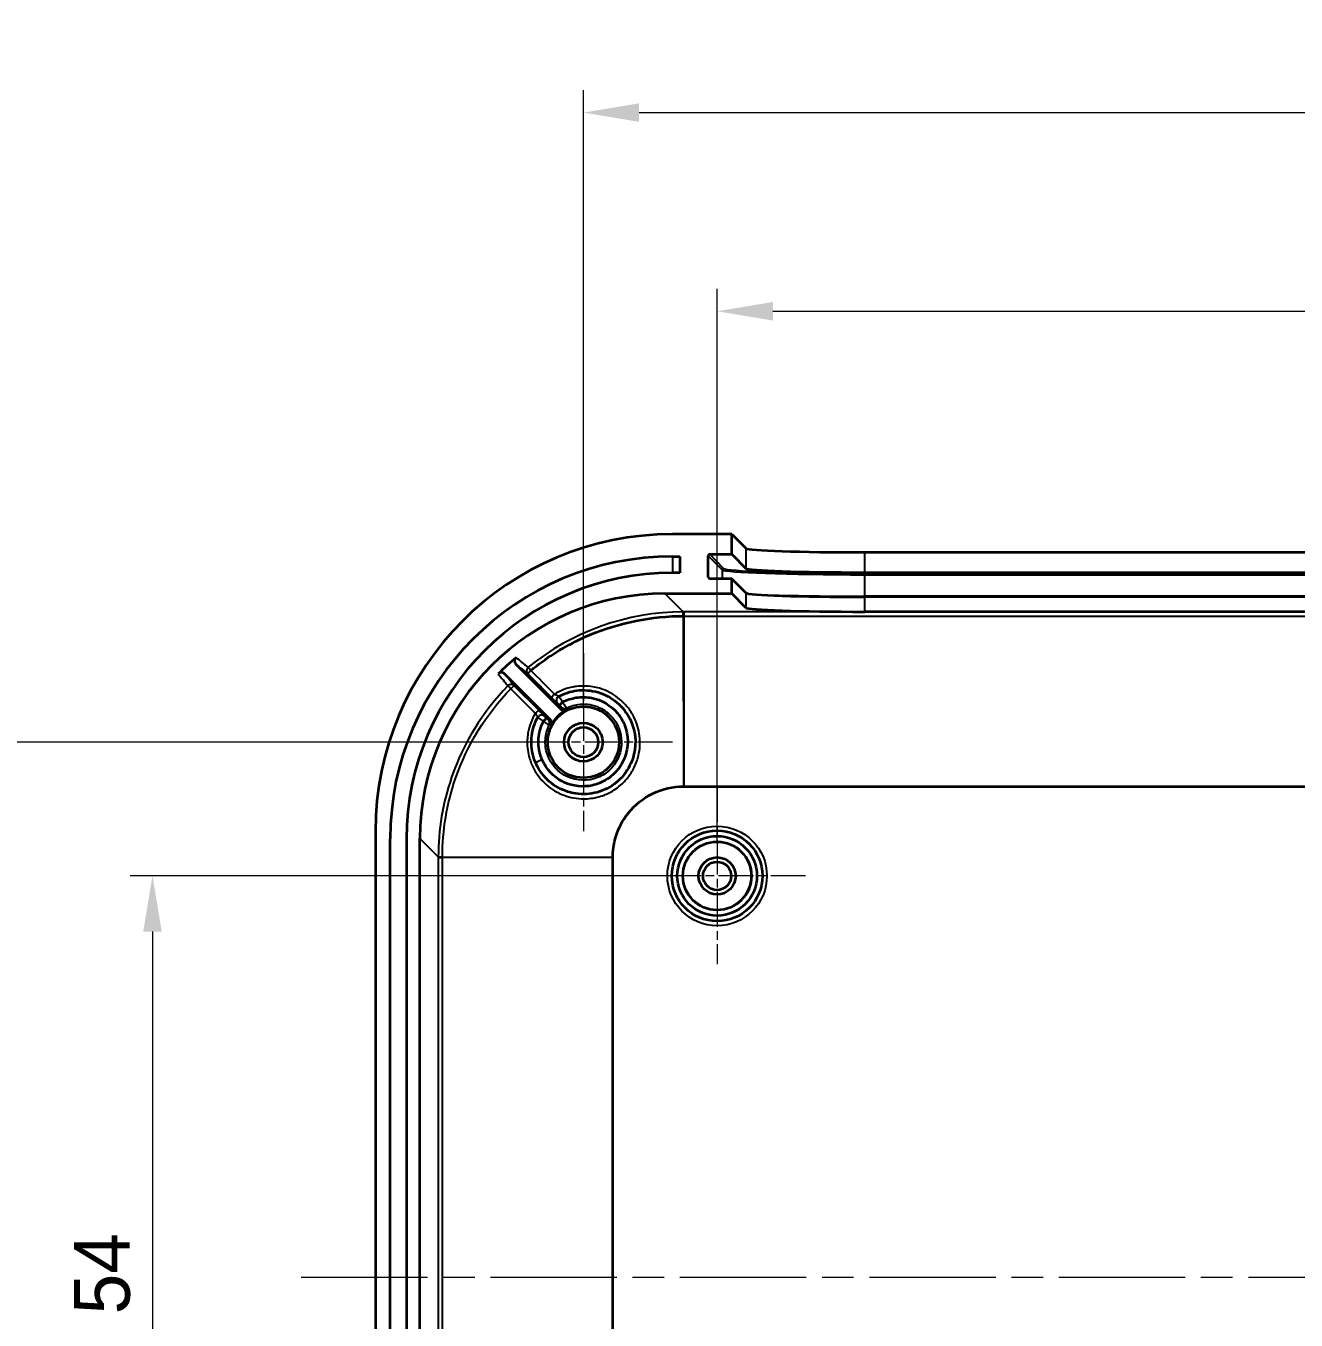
# Model space of a CAD drawing. Header units: millimetres. Extents: x 22 to 3190, y 12 to 574.
# Drawn here: x 1738.8 to 1824.3, y 393.8 to 480.9 of the extents above; entities that cross this region are included whole.
import ezdxf

# ---------------------------------------------------------------- set-up
doc = ezdxf.new("R2010")
doc.units = ezdxf.units.MM
doc.header["$LTSCALE"] = 1.5
doc.linetypes.add('CHAIN', pattern=[0.3543, 0.2362, -0.0295, 0.0591, -0.0295])
doc.layers.get('Defpoints').update_dxf_attribs({"lineweight": 25})
doc.layers.add('Center Mark (ISO)', color=7, linetype='Continuous', lineweight=18, true_color=0x80ffff)
doc.layers.add('Centerline (ISO)', color=7, linetype='Continuous', lineweight=18, true_color=0x80ffff)
for name, color, linetype, lineweight in [('Dimension (ISO)', 7, 'Continuous', 18), ('Visible (ISO)', 7, 'Continuous', 35), ('Visible Narrow (ISO)', 7, 'Continuous', 25)]:
    doc.layers.add(name, color=color, linetype=linetype, lineweight=lineweight)
doc.styles.add('Note Text (TK)', font='')
doc.styles.get('Note Text (TK)').set_extended_font_data('MS PGothic')
doc.dimstyles.new('Default - Method 1b (TK)', dxfattribs={"dimscale": 1.5, "dimtxt": 2.5, "dimasz": 2.5, "dimexe": 1, "dimexo": 1.5, "dimgap": 1, "dimtad": 1, "dimtoh": 1, "dimrnd": 1e-08, "dimdsep": 46, "dimtxsty": 'Note Text (TK)', "dimcen": 0.09, "dimdle": 5, "dimclrd": 100, "dimclre": 100, "dimclrt": 7, "dimadec": 1, "dimazin": 1, "dimtfac": 1, "dimtmove": 0, "dimatfit": 3, "dimfxl": 1, "dimtolj": 1, "dimlwd": -1, "dimlwe": -1, "dimarcsym": 0})

# ---------------------------------------------------------------- blocks, each defined once
blk = doc.blocks.new('*D47')
at = {"layer": 'Defpoints', "color": 0, "transparency": 16777216}
for p in [(1785.288, 423.694), (1747.288, 369.694), (1785.288, 369.694)]:
    blk.add_point(p, dxfattribs=at)
at = {"layer": 'Dimension (ISO)', "color": 100, "transparency": 16777216}
for p, q in [((1783.038, 423.694), (1745.788, 423.694)), ((1747.288, 419.944), (1747.288, 373.444)), ((1783.038, 369.694), (1745.788, 369.694))]:
    blk.add_line(p, q, dxfattribs=at)
for points in [[(1746.663, 419.944), (1747.913, 419.944), (1747.288, 423.694)], [(1746.663, 373.444), (1747.913, 373.444), (1747.288, 369.694)]]:
    blk.add_solid(points, dxfattribs=at)
at = {"layer": 'Dimension (ISO)', "color": 7, "transparency": 16777216, "insert": (1743.913, 394.19), "char_height": 3.75, "attachment_point": 4, "rotation": 90, "style": 'Note Text (TK)'}
blk.add_mtext('\\A1;54', dxfattribs=at)
blk = doc.blocks.new('*D48')
at = {"layer": 'Defpoints', "color": 0, "transparency": 16777216}
for p in [(1730.992, 432.694), (1776.288, 432.694), (1776.288, 360.694)]:
    blk.add_point(p, dxfattribs=at)
at = {"layer": 'Dimension (ISO)', "color": 100, "transparency": 16777216}
for p, q in [((1774.038, 432.694), (1729.492, 432.694)), ((1730.992, 364.444), (1730.992, 428.944)), ((1774.038, 360.694), (1729.492, 360.694))]:
    blk.add_line(p, q, dxfattribs=at)
for points in [[(1730.367, 428.944), (1731.617, 428.944), (1730.992, 432.694)], [(1730.367, 364.444), (1731.617, 364.444), (1730.992, 360.694)]]:
    blk.add_solid(points, dxfattribs=at)
at = {"layer": 'Dimension (ISO)', "color": 7, "transparency": 16777216, "insert": (1727.617, 394.286), "char_height": 3.75, "attachment_point": 4, "rotation": 90, "style": 'Note Text (TK)'}
blk.add_mtext('\\A1;72', dxfattribs=at)
blk = doc.blocks.new('*D49')
at = {"layer": 'Defpoints', "color": 0, "transparency": 16777216}
for p in [(1889.288, 461.694), (1785.288, 423.694), (1889.288, 423.694)]:
    blk.add_point(p, dxfattribs=at)
at = {"layer": 'Dimension (ISO)', "color": 100, "transparency": 16777216}
for p, q in [((1785.288, 425.944), (1785.288, 463.194)), ((1889.288, 425.944), (1889.288, 463.194)), ((1789.038, 461.694), (1885.538, 461.694))]:
    blk.add_line(p, q, dxfattribs=at)
for points in [[(1789.038, 462.319), (1789.038, 461.069), (1785.288, 461.694)], [(1885.538, 462.319), (1885.538, 461.069), (1889.288, 461.694)]]:
    blk.add_solid(points, dxfattribs=at)
at = {"layer": 'Dimension (ISO)', "color": 7, "transparency": 16777216, "insert": (1833.57, 465.069), "char_height": 3.75, "attachment_point": 4, "style": 'Note Text (TK)'}
blk.add_mtext('\\A1;104', dxfattribs=at)
blk = doc.blocks.new('*D50')
at = {"layer": 'Defpoints', "color": 0, "transparency": 16777216}
for p in [(1898.288, 475.065), (1776.288, 432.694), (1898.288, 432.694)]:
    blk.add_point(p, dxfattribs=at)
at = {"layer": 'Dimension (ISO)', "color": 100, "transparency": 16777216}
for p, q in [((1776.288, 434.944), (1776.288, 476.565)), ((1898.288, 434.944), (1898.288, 476.565)), ((1780.038, 475.065), (1894.538, 475.065))]:
    blk.add_line(p, q, dxfattribs=at)
for points in [[(1780.038, 475.69), (1780.038, 474.44), (1776.288, 475.065)], [(1894.538, 475.69), (1894.538, 474.44), (1898.288, 475.065)]]:
    blk.add_solid(points, dxfattribs=at)
at = {"layer": 'Dimension (ISO)', "color": 7, "transparency": 16777216, "insert": (1833.623, 478.44), "char_height": 3.75, "attachment_point": 4, "style": 'Note Text (TK)'}
blk.add_mtext('\\A1;122', dxfattribs=at)

msp = doc.modelspace()

# ---------------------------------------------------------------- linework, layer by layer
at = {"layer": 'Center Mark (ISO)', "linetype": 'CHAIN', "ltscale": 6.667144}
for p, q in [((1776.2882, 438.6937), (1776.2882, 426.6937)), ((1782.2882, 432.6937), (1770.2882, 432.6937))]:
    msp.add_line(p, q, dxfattribs=at)
at = {"layer": 'Center Mark (ISO)', "linetype": 'CHAIN', "ltscale": 6.611584}
for p, q in [((1785.2882, 429.6437), (1785.2882, 417.7437)), ((1791.2382, 423.6937), (1779.3382, 423.6937))]:
    msp.add_line(p, q, dxfattribs=at)
at = {"layer": 'Centerline (ISO)', "linetype": 'CHAIN', "ltscale": 23.990969}
msp.add_line((1757.2882, 396.6937), (1917.2882, 396.6937), dxfattribs=at)
at = {"layer": 'Visible (ISO)'}
for p, q in [((1786.2882, 446.6937), (1782.276, 446.6937)), ((1786.2882, 445.3429), (1786.2882, 446.6937)), ((1786.2882, 446.6937), (1787.2233, 445.7413)), ((1782.2882, 445.1937), (1782.7882, 445.1937)), ((1782.7882, 445.1937), (1782.7882, 444.0937)), ((1784.6907, 443.792), (1784.6889, 445.2428)), ((1784.7889, 445.3429), (1786.2882, 445.3429)), ((1786.2882, 445.3429), (1787.2233, 444.3905)), ((1795.2186, 445.4715), (1879.3577, 445.4715)), ((1782.7882, 444.0937), (1782.2882, 444.0937)), ((1786.2882, 443.6919), (1784.7909, 443.6919)), ((1787.2233, 442.7395), (1786.2882, 443.6919)), ((1786.2882, 442.6937), (1786.2882, 443.6919)), ((1795.2186, 444.1207), (1879.3577, 444.1207)), ((1781.7781, 442.6937), (1786.2882, 442.6937)), ((1787.2233, 441.7413), (1786.2882, 442.6937)), ((1879.3577, 442.4697), (1795.2186, 442.4697)), ((1879.3577, 441.4715), (1795.2186, 441.4715)), ((1774.0728, 434.202), (1770.982, 437.2927)), ((1771.7387, 437.9503), (1774.7799, 434.9091)), ((1783.0436, 429.7191), (1783.0527, 429.7191)), ((1783.0527, 429.7191), (1891.5236, 429.7191)), ((1762.2882, 426.7059), (1762.2882, 366.6815)), ((1763.2882, 367.1937), (1763.2882, 426.1937)), ((1764.3882, 426.1937), (1764.3882, 367.1937)), ((1765.2882, 367.1837), (1765.2882, 426.2038)), ((1778.2628, 424.9292), (1778.2628, 424.9383)), ((1778.2628, 368.4583), (1778.2628, 424.9292))]:
    msp.add_line(p, q, dxfattribs=at)
for centre, radius in [((1776.2882, 432.6937), 2.4), ((1776.2882, 432.6937), 1.3), ((1776.2882, 432.6937), 1), ((1785.2882, 423.6937), 3.05), ((1785.2882, 423.6937), 2.68), ((1785.2882, 423.6937), 2.3), ((1785.2882, 423.6937), 1.25), ((1785.2882, 423.6937), 0.95)]:
    msp.add_circle(centre, radius, dxfattribs=at)
for centre, radius, start, end in [((1782.2882, 426.1937), 19, 90, 180), ((1782.2882, 426.1937), 17.9, 90, 180), ((1776.2882, 432.6937), 2.4518, 118.099301, 151.900699)]:
    msp.add_arc(centre, radius, start, end, dxfattribs=at)
for centre, major_axis, ratio, start_param, end_param in [((1782.3003, 426.6815), (-14.1594, 14.1594), 0.9987828, 5.4983961, 7.0679745), ((1784.789, 445.2428), (-0.0701, 0.0714), 0.9988047, 5.507561, 7.0783574), ((1795.2186, 445.7509), (-8, 0), 0.0349208, 0.0342723, 1.5707963), ((1795.2186, 444.4), (8, 0), 0.0349208, 3.1758649, 4.712389), ((1784.7907, 443.792), (0.0701, -0.0714), 0.9988047, 3.9367647, 5.507561), ((1781.7982, 426.1837), (-11.6815, 11.6815), 0.9987828, 5.4983961, 7.0679745), ((1795.2186, 442.749), (-8, 0), 0.0349208, 0.0342723, 1.5707963), ((1795.2186, 441.7509), (8, 0), 0.0349208, 3.1758649, 4.712389), ((1782.3046, 425.6773), (-11.6815, 11.6815), 0.9987828, 6.1900238, 6.288915), ((1775.7505, 434.1444), (-0.8649, 1.2433), 0.1621989, 6.2617494, 6.3124192)]:
    msp.add_ellipse(centre, major_axis=major_axis, ratio=ratio, start_param=start_param, end_param=end_param, dxfattribs=at)
for points, knots in [([(1772.7498, 437.5205), (1773.7408, 438.331), (1774.8273, 439.0248), (1775.981, 439.5795), (1777.9328, 440.5179), (1780.0764, 441.0577), (1782.2392, 441.164), (1782.4966, 441.1766), (1782.7542, 441.183), (1783.0119, 441.183)], [-1.109698, -1.109698, -1.109698, -1.109698, -0.7261412, -0.7261412, -0.7261412, -0.0772069, -0.0772069, -0.0772069, 0, 0, 0, 0]), ([(1771.7591, 438.3935), (1771.7413, 438.3787), (1771.7253, 438.3618), (1771.6976, 438.3247), (1771.6858, 438.3045), (1771.6616, 438.2497), (1771.6528, 438.2133), (1771.6494, 438.1397), (1771.6549, 438.1027), (1771.6739, 438.0458), (1771.6838, 438.0246), (1771.708, 437.985), (1771.7223, 437.9667), (1771.7387, 437.9503)], [0, 0, 0, 0, 0.006945247, 0.006945247, 0.013891299, 0.013891299, 0.024938922, 0.024938922, 0.035990928, 0.035990928, 0.042945098, 0.042945098, 0.049899788, 0.049899788, 0.049899788, 0.049899788]), ([(1770.982, 437.2927), (1770.9673, 437.3075), (1770.951, 437.3206), (1770.9159, 437.3432), (1770.8972, 437.3527), (1770.8432, 437.3736), (1770.8062, 437.3807), (1770.7321, 437.3806), (1770.6951, 437.3733), (1770.6411, 437.3522), (1770.6224, 437.3427), (1770.5874, 437.3198), (1770.5711, 437.3066), (1770.5564, 437.2918)], [0, 0, 0, 0, 0.006254137, 0.006254137, 0.012508218, 0.012508218, 0.023629852, 0.023629852, 0.034749274, 0.034749274, 0.041021735, 0.041021735, 0.047293062, 0.047293062, 0.047293062, 0.047293062]), ([(1774.6223, 435.7719), (1775.0005, 435.9765), (1775.4167, 436.1106), (1775.8431, 436.1653), (1776.3228, 436.2268), (1776.8155, 436.1873), (1777.2788, 436.0506), (1777.742, 435.9139), (1778.1761, 435.6802), (1778.5452, 435.3687), (1778.9144, 435.0572), (1779.2182, 434.668), (1779.4305, 434.235), (1779.7844, 433.5134), (1779.8794, 432.6676), (1779.6933, 431.8846), (1779.6561, 431.728), (1779.6081, 431.5738), (1779.5496, 431.4236), (1779.3741, 430.973), (1779.1039, 430.5593), (1778.7617, 430.2175), (1778.4195, 429.8757), (1778.0049, 429.6056), (1777.5542, 429.4307), (1777.1034, 429.2558), (1776.6165, 429.1759), (1776.1342, 429.1971), (1775.6519, 429.2183), (1775.1743, 429.3408), (1774.7416, 429.554), (1774.3088, 429.7671), (1773.9208, 430.071), (1773.61, 430.4404), (1773.2993, 430.8097), (1773.0659, 431.2444), (1772.9299, 431.7078), (1772.7938, 432.1713), (1772.755, 432.6636), (1772.8171, 433.1431), (1772.8721, 433.5679), (1773.006, 433.9826), (1773.21, 434.3595)], [1.305025, 1.305025, 1.305025, 1.305025, 1.4451171, 1.4451171, 1.4451171, 1.6027338, 1.6027338, 1.6027338, 1.7603506, 1.7603506, 1.7603506, 1.9179673, 1.9179673, 1.9179673, 2.180662, 2.180662, 2.180662, 2.2332009, 2.2332009, 2.2332009, 2.3908176, 2.3908176, 2.3908176, 2.5484344, 2.5484344, 2.5484344, 2.7060512, 2.7060512, 2.7060512, 2.8636679, 2.8636679, 2.8636679, 3.0212847, 3.0212847, 3.0212847, 3.1789015, 3.1789015, 3.1789015, 3.3365182, 3.3365182, 3.3365182, 3.4761305, 3.4761305, 3.4761305, 3.4761305]), ([(1774.8902, 435.3904), (1775.1784, 435.5391), (1775.8216, 435.7481), (1777.1981, 435.7279), (1778.3974, 435.0207), (1778.9094, 434.1848), (1779.0234, 433.9223)], [0.5291257, 0.5291257, 0.5291257, 0.5291257, 0.64262521, 0.76301962, 1.00380845, 1.10441546, 1.10441546, 1.10441546, 1.10441546]), ([(1774.6773, 435.1749), (1774.6772, 435.1754), (1774.682, 435.1809), (1774.6912, 435.1908), (1774.701, 435.2012), (1774.7155, 435.2163), (1774.7344, 435.2356), (1774.7531, 435.2549), (1774.7757, 435.2779), (1774.8007, 435.3032), (1774.8257, 435.3285), (1774.8526, 435.3555), (1774.8801, 435.383)], [-0.046296814, -0.046296814, -0.046296814, -0.046296814, -0.035134531, -0.035134531, -0.035134531, -0.023377658, -0.023377658, -0.023377658, -0.011674956, -0.011674956, -0.011674956, 0, 0, 0, 0]), ([(1774.7799, 434.9091), (1774.8075, 434.8815), (1774.8404, 434.8595), (1774.8764, 434.8444), (1774.8909, 434.8383), (1774.9059, 434.8334), (1774.9212, 434.8297), (1774.9437, 434.8243), (1774.9668, 434.8215), (1774.99, 434.8214), (1775.0149, 434.8213), (1775.0397, 434.8243), (1775.0639, 434.8301), (1775.088, 434.836), (1775.1114, 434.8449), (1775.1333, 434.8566)], [0, 0, 0, 0, 0.011719319, 0.011719319, 0.011719319, 0.01645319, 0.01645319, 0.01645319, 0.023438445, 0.023438445, 0.023438445, 0.030902681, 0.030902681, 0.030902681, 0.038366936, 0.038366936, 0.038366936, 0.038366936]), ([(1773.508, 431.5134), (1773.476, 431.587), (1773.4469, 431.6618), (1773.421, 431.7377), (1773.2899, 432.1213), (1773.239, 432.5321), (1773.2694, 432.9375), (1773.2994, 433.3388), (1773.4092, 433.735), (1773.5934, 434.0932)], [0, 0, 0, 0, 0.028199, 0.028199, 0.028199, 0.17070336, 0.17070336, 0.17070336, 0.3117614, 0.3117614, 0.3117614, 0.3117614]), ([(1779.0476, 433.8675), (1779.3383, 433.1554), (1779.3428, 432.3329), (1779.0564, 431.6159), (1778.9056, 431.2383), (1778.6748, 430.8925), (1778.3864, 430.6037), (1778.0982, 430.3154), (1777.7517, 430.084), (1777.3746, 429.9329), (1777.2159, 429.8693), (1777.0517, 429.8199), (1776.885, 429.7845), (1776.2581, 429.6518), (1775.588, 429.7196), (1775.0067, 429.9844), (1774.9659, 430.003), (1774.9255, 430.0225), (1774.8856, 430.043), (1774.2771, 430.3556), (1773.7836, 430.8857), (1773.5077, 431.5132)], [1.1114426, 1.1114426, 1.1114426, 1.1114426, 1.3817622, 1.3817622, 1.3817622, 1.5241208, 1.5241208, 1.5241208, 1.6663136, 1.6663136, 1.6663136, 1.7261749, 1.7261749, 1.7261749, 1.9511744, 1.9511744, 1.9511744, 1.9669638, 1.9669638, 1.9669638, 2.2077524, 2.2077524, 2.2077524, 2.2077524]), ([(1773.6008, 434.1033), (1773.5993, 434.1018), (1773.5979, 434.1002), (1773.5954, 434.0969), (1773.5943, 434.0951), (1773.5934, 434.0933)], [0.0000008739, 0.0000008739, 0.0000008739, 0.0000008739, 0.0006298296, 0.0006298296, 0.0012562333, 0.0012562333, 0.0012562333, 0.0012562333]), ([(1773.6007, 434.1033), (1773.6282, 434.1308), (1773.6553, 434.1577), (1773.6804, 434.1825), (1773.7049, 434.2067), (1773.7272, 434.2286), (1773.746, 434.2468), (1773.7659, 434.2663), (1773.7815, 434.2812), (1773.792, 434.291), (1773.8015, 434.2998), (1773.8067, 434.3044), (1773.8072, 434.3042)], [-0.045875176, -0.045875176, -0.045875176, -0.045875176, -0.034187313, -0.034187313, -0.034187313, -0.022807965, -0.022807965, -0.022807965, -0.010697913, -0.010697913, -0.010697913, 0.000224594, 0.000224594, 0.000224594, 0.000224594]), ([(1774.1253, 433.8485), (1774.1437, 433.883), (1774.1549, 433.9208), (1774.1589, 433.9596), (1774.1623, 433.9935), (1774.1601, 434.0277), (1774.1522, 434.0607), (1774.151, 434.0655), (1774.1497, 434.0704), (1774.1483, 434.0751), (1774.1412, 434.099), (1774.1312, 434.1218), (1774.1184, 434.1432), (1774.1057, 434.1646), (1774.0904, 434.1844), (1774.0728, 434.202)], [0, 0, 0, 0, 0.011719325, 0.011719325, 0.011719325, 0.021942892, 0.021942892, 0.021942892, 0.023438457, 0.023438457, 0.023438457, 0.030902685, 0.030902685, 0.030902685, 0.038366937, 0.038366937, 0.038366937, 0.038366937]), ([(1779.0239, 433.9225), (1779.0278, 433.9133), (1779.0317, 433.9041), (1779.0394, 433.8857), (1779.0432, 433.8764), (1779.0469, 433.8672)], [-0.0060207336, -0.0060207336, -0.0060207336, -0.0060207336, -0.0030153872, -0.0030153872, -0.000006757, -0.000006757, -0.000006757, -0.000006757]), ([(1778.2628, 424.9383), (1778.2641, 425.6556), (1778.5117, 426.7271), (1779.4679, 428.2479), (1780.8962, 429.3888), (1782.3263, 429.7177), (1783.0436, 429.7191)], [-0.7828903, -0.7828903, -0.7828903, -0.7828903, -0.3355244, -0.1118415, 0.3355244, 0.7828903, 0.7828903, 0.7828903, 0.7828903])]:
    msp.add_open_spline(points, degree=3, knots=knots, dxfattribs=at)
at = {"layer": 'Visible Narrow (ISO)'}
for p, q in [((1782.2882, 445.1937), (1782.2882, 444.0937)), ((1784.6889, 445.2428), (1785.6261, 444.2884)), ((1785.726, 444.3884), (1784.7889, 445.3429)), ((1787.2233, 445.7413), (1787.2233, 444.3905)), ((1795.2186, 444.1207), (1795.2186, 445.4715)), ((1785.6261, 444.2884), (1785.6261, 443.6919)), ((1784.7889, 443.6919), (1784.6907, 443.792)), ((1795.2204, 443.9648), (1795.2204, 444.0682)), ((1879.3559, 444.0682), (1795.2204, 444.0682)), ((1795.2204, 443.9648), (1879.3559, 443.9648)), ((1795.2204, 442.5157), (1795.2204, 443.9648)), ((1783.0119, 441.4599), (1781.7781, 442.6937)), ((1787.2233, 442.7395), (1787.2233, 441.7413)), ((1879.3559, 442.5157), (1795.2204, 442.5157)), ((1795.2204, 442.5157), (1795.2204, 442.4697)), ((1795.2186, 441.4715), (1795.2186, 442.4697)), ((1783.0218, 441.4599), (1783.0119, 441.4599)), ((1783.0119, 441.183), (1783.0218, 441.183)), ((1783.0527, 441.4599), (1783.0218, 441.4599)), ((1783.0218, 441.183), (1783.0527, 441.183)), ((1783.0436, 429.7191), (1783.0218, 441.183)), ((1783.0527, 441.4599), (1783.0527, 441.183)), ((1891.5236, 441.4599), (1783.0527, 441.4599)), ((1783.0527, 441.183), (1891.5236, 441.183)), ((1783.0527, 441.183), (1783.0527, 429.7191)), ((1773.2805, 434.8387), (1771.6328, 436.4877)), ((1771.4056, 436.2903), (1773.052, 434.6426)), ((1774.553, 435.2959), (1774.5542, 435.2966)), ((1773.6853, 434.4276), (1773.6859, 434.4288)), ((1765.2882, 426.2038), (1766.522, 424.9699)), ((1766.522, 424.9699), (1766.522, 424.9601)), ((1766.522, 424.9601), (1766.522, 424.9292)), ((1766.522, 424.9292), (1766.7989, 424.9292)), ((1766.522, 424.9292), (1766.522, 368.4583)), ((1766.7989, 424.9601), (1766.7989, 424.9699)), ((1766.7989, 424.9292), (1766.7989, 424.9601)), ((1766.7989, 424.9601), (1778.2628, 424.9383)), ((1766.7989, 368.4583), (1766.7989, 424.9292)), ((1778.2628, 424.9292), (1766.7989, 424.9292))]:
    msp.add_line(p, q, dxfattribs=at)
for radius in [3.35, 2.3282]:
    msp.add_circle((1785.2882, 423.6937), radius, dxfattribs=at)
for centre, major_axis, ratio, start_param, end_param in [((1785.726, 444.2885), (0.0714, 0.0701), 0.9988047, 0.7951721, 2.3659684), ((1795.2204, 444.2998), (-9.6, 0), 0.0348995, 0.0342514, 1.5707963), ((1795.2204, 444.3998), (-9.5, 0), 0.0348995, 0.0342514, 1.5707963), ((1795.2204, 442.8507), (-9.6, 0), 0.0348995, 0.7134068, 1.5707963), ((1783.0119, 441.1601), (0, 0.3), 0.0000182, 4.7889095, 6.2482791), ((1783.0218, 441.1601), (0, 0.3), 0.0000649, 4.7889096, 6.2482787), ((1772.7626, 437.5048), (-0.1888, -0.2331), 0.9987431, 4.5080653, 6.1785297), ((1772.7626, 437.5048), (-0.212, -0.2122), 0.0759351, 4.7052726, 6.2779342), ((1772.7626, 437.5048), (-0.1899, 0.2323), 0.00001, 4.7887815, 6.2340895), ((1771.4207, 436.2756), (0.2333, 0.1886), 0.9987659, 0.1056201, 1.6886227), ((1771.4207, 436.2756), (-0.2148, 0.2095), 0.00001, 0.0494588, 1.4944651), ((1771.4207, 436.2756), (0.2122, 0.212), 0.0763096, 0.0052513, 1.5717553), ((1774.3558, 435.9129), (-0.212, -0.2122), 0.0758034, 4.7035069, 6.2779342), ((1774.7664, 435.5087), (-0.2121, 0.2121), 0.9999875, 0.2372218, 1.5707963), ((1774.7651, 435.508), (-0.1429, 0.2638), 0.9999851, 0, 1.8595916), ((1774.7664, 435.5087), (-0.1881, 0.2337), 0.9999861, 6.1068557, 6.2831853), ((1773.0684, 434.6266), (0.2122, 0.212), 0.0763073, 0.0052513, 1.5719447), ((1775.0139, 435.2612), (0.2121, -0.2121), 0.9999934, 4.712389, 5.9584538), ((1773.4738, 434.2167), (-0.2121, 0.2121), 0.9999875, 4.712389, 6.5717947), ((1773.4731, 434.2155), (-0.234, 0.1877), 0.999986, 0, 0.1745831), ((1773.4731, 434.2155), (-0.2121, 0.2121), 0.9999875, 4.712389, 6.0438205), ((1773.7206, 433.968), (0.2121, -0.2121), 0.9999934, 0.3247421, 1.5707963), ((1776.2891, 432.6928), (1.0166, -2.3576), 0.9999034, 1.553703, 1.5737004), ((1773.5395, 431.4917), (-0.4581, -0.2003), 0.0648994, 4.7530642, 6.2661393), ((1766.8218, 424.9699), (-0.3, 0), 0.0000182, 0.0349068, 1.4942759), ((1766.8218, 424.9601), (-0.3, 0), 0.0000649, 0.0349066, 1.4942757)]:
    msp.add_ellipse(centre, major_axis=major_axis, ratio=ratio, start_param=start_param, end_param=end_param, dxfattribs=at)
for points in [[(1783.0119, 441.4599), (1779.2445, 441.4598), (1775.4899, 440.1216), (1772.5729, 437.7368)], [(1772.5729, 437.7368), (1772.3016, 437.9558), (1772.0303, 438.1747), (1771.7591, 438.3935)], [(1770.5564, 437.2918), (1770.7729, 437.0229), (1770.9895, 436.7539), (1771.2062, 436.4848)], [(1771.6328, 436.4877), (1771.4158, 436.7562), (1771.1989, 437.0245), (1770.982, 437.2927)], [(1771.7387, 437.9503), (1772.0092, 437.7312), (1772.2798, 437.512), (1772.5505, 437.2927)], [(1772.5505, 437.2927), (1773.0815, 436.7621), (1773.6126, 436.2314), (1774.1437, 435.7008)], [(1774.3416, 435.9308), (1773.8104, 436.4614), (1773.2793, 436.992), (1772.7498, 437.5205)], [(1774.8018, 435.0491), (1774.7942, 435.0027), (1774.7869, 434.956), (1774.7799, 434.9091)], [(1775.1333, 434.8566), (1775.1376, 434.9021), (1775.1423, 434.9474), (1775.1473, 434.9925)], [(1774.0728, 434.202), (1774.0258, 434.195), (1773.9791, 434.1877), (1773.9328, 434.1801)], [(1773.9894, 433.8346), (1774.0345, 433.8396), (1774.0798, 433.8443), (1774.1253, 433.8485)]]:
    msp.add_open_spline(points, degree=3, dxfattribs=at)
for points, knots in [([(1771.2062, 436.4848), (1769.5111, 434.7469), (1768.2071, 432.629), (1767.418, 430.3334), (1766.8262, 428.6117), (1766.522, 426.7907), (1766.522, 424.9699)], [1.2927571, 1.2927571, 1.2927571, 1.2927571, 2.0078347, 2.0078347, 2.0078347, 2.544143, 2.544143, 2.544143, 2.544143]), ([(1773.052, 434.6426), (1772.8047, 434.2329), (1772.6362, 433.7758), (1772.5579, 433.304), (1772.5504, 433.2587), (1772.5437, 433.2131), (1772.5378, 433.1675), (1772.5189, 433.0207), (1772.5087, 432.8727), (1772.5071, 432.7247), (1772.5032, 432.3485), (1772.5551, 431.9717), (1772.6614, 431.611), (1772.6958, 431.4939), (1772.736, 431.3785), (1772.7817, 431.2653), (1772.932, 430.8925), (1773.1417, 430.5436), (1773.4006, 430.2363), (1773.4647, 430.1602), (1773.5319, 430.0866), (1773.6018, 430.0158), (1773.8999, 429.7138), (1774.2488, 429.4619), (1774.6294, 429.2744), (1774.6972, 429.241), (1774.766, 429.2097), (1774.8356, 429.1804), (1775.2489, 429.0066), (1775.693, 428.9064), (1776.1409, 428.8861), (1776.1537, 428.8855), (1776.1666, 428.885), (1776.1794, 428.8846), (1776.5195, 428.8727), (1776.8612, 428.9068), (1777.1923, 428.9854), (1777.3583, 429.0248), (1777.5216, 429.0754), (1777.6808, 429.1369), (1777.7031, 429.1455), (1777.7254, 429.1544), (1777.7476, 429.1634), (1777.8746, 429.2153), (1777.9986, 429.2741), (1778.1191, 429.3394), (1778.4372, 429.5118), (1778.7304, 429.7301), (1778.9864, 429.9857), (1779.1554, 430.1545), (1779.3082, 430.3394), (1779.4422, 430.537), (1779.6025, 430.7734), (1779.736, 431.0279), (1779.8394, 431.2943), (1779.855, 431.3345), (1779.8699, 431.3749), (1779.8841, 431.4156), (1779.8891, 431.43), (1779.894, 431.4444), (1779.8989, 431.4589), (1779.9359, 431.5691), (1779.968, 431.6811), (1779.9947, 431.7943), (1780.0446, 432.0055), (1780.0759, 432.2209), (1780.0888, 432.4375), (1780.1157, 432.8877), (1780.0618, 433.3424), (1779.9317, 433.7742), (1779.8725, 433.9703), (1779.7978, 434.1617), (1779.7077, 434.3456), (1779.5843, 434.5979), (1779.4321, 434.8362), (1779.256, 435.0549), (1779.1034, 435.2444), (1778.9328, 435.4194), (1778.747, 435.5764), (1778.5747, 435.7219), (1778.3895, 435.8519), (1778.1943, 435.9648), (1778.0012, 436.0764), (1777.7984, 436.1711), (1777.5887, 436.2471), (1777.5178, 436.2729), (1777.4462, 436.2964), (1777.3739, 436.3178), (1777.2232, 436.3624), (1777.0698, 436.3975), (1776.9148, 436.423), (1776.5525, 436.4826), (1776.1814, 436.4897), (1775.8171, 436.4432), (1775.7348, 436.4328), (1775.6529, 436.4195), (1775.5715, 436.4036), (1775.1383, 436.319), (1774.7198, 436.1585), (1774.3416, 435.9308)], [-3.494135, -3.494135, -3.494135, -3.494135, -3.3503428, -3.3503428, -3.3503428, -3.3365131, -3.3365131, -3.3365131, -3.2919986, -3.2919986, -3.2919986, -3.1788951, -3.1788951, -3.1788951, -3.142188, -3.142188, -3.142188, -3.0212778, -3.0212778, -3.0212778, -2.991331, -2.991331, -2.991331, -2.8636639, -2.8636639, -2.8636639, -2.8409284, -2.8409284, -2.8409284, -2.7060383, -2.7060383, -2.7060383, -2.7021711, -2.7021711, -2.7021711, -2.5997698, -2.5997698, -2.5997698, -2.5484255, -2.5484255, -2.5484255, -2.5412064, -2.5412064, -2.5412064, -2.4999441, -2.4999441, -2.4999441, -2.3910287, -2.3910287, -2.3910287, -2.3191391, -2.3191391, -2.3191391, -2.233168, -2.233168, -2.233168, -2.220203, -2.220203, -2.220203, -2.2156106, -2.2156106, -2.2156106, -2.1806161, -2.1806161, -2.1806161, -2.1153318, -2.1153318, -2.1153318, -1.9796252, -1.9796252, -1.9796252, -1.9179889, -1.9179889, -1.9179889, -1.8334946, -1.8334946, -1.8334946, -1.7603116, -1.7603116, -1.7603116, -1.69248, -1.69248, -1.69248, -1.6254068, -1.6254068, -1.6254068, -1.6027333, -1.6027333, -1.6027333, -1.5554983, -1.5554983, -1.5554983, -1.4450989, -1.4450989, -1.4450989, -1.4201637, -1.4201637, -1.4201637, -1.2875003, -1.2875003, -1.2875003, -1.2875003]), ([(1766.7989, 424.9699), (1766.7989, 426.7602), (1767.4952, 430.9384), (1769.7377, 434.5828), (1771.4043, 436.2916)], [-2.544143, -2.544143, -2.544143, -2.544143, -2.0078347, -1.2927575, -1.2927575, -1.2927575, -1.2927575]), ([(1774.1437, 435.7008), (1774.2511, 435.5934), (1774.4151, 435.4302), (1774.5334, 435.3139), (1774.5527, 435.2957), (1774.553, 435.2959)], [-0.091371112, -0.091371112, -0.091371112, -0.091371112, -0.045685556, -0.019579524, 0, 0, 0, 0]), ([(1774.6223, 435.7719), (1774.6216, 435.7715), (1774.6066, 435.7777), (1774.5215, 435.8216), (1774.4111, 435.8867), (1774.3416, 435.9308)], [0, 0, 0, 0, 0.019579524, 0.045685556, 0.091371112, 0.091371112, 0.091371112, 0.091371112]), ([(1774.8902, 435.3904), (1774.8208, 435.4911), (1774.7524, 435.5887), (1774.7028, 435.6593), (1774.6744, 435.6997), (1774.6523, 435.7308), (1774.6388, 435.7501), (1774.6292, 435.764), (1774.6239, 435.7718), (1774.6237, 435.7726)], [-0.030641105, -0.030641105, -0.030641105, -0.030641105, -0.015320552, -0.015320552, -0.015320552, -0.006565951, -0.006565951, -0.006565951, -0.000269957, -0.000269957, -0.000269957, -0.000269957]), ([(1773.0519, 434.6426), (1773.0962, 434.573), (1773.1376, 434.5026), (1773.1664, 434.4495), (1773.1788, 434.4268), (1773.1887, 434.4073), (1773.196, 434.3924), (1773.2057, 434.3725), (1773.2108, 434.3608), (1773.21, 434.3595)], [0, 0, 0, 0, 0.045767032, 0.045767032, 0.045767032, 0.065381475, 0.065381475, 0.065381475, 0.091534065, 0.091534065, 0.091534065, 0.091534065]), ([(1773.6859, 434.4288), (1773.6862, 434.4293), (1773.6614, 434.4552), (1773.5364, 434.582), (1773.388, 434.7311), (1773.2805, 434.8387)], [-0.091534065, -0.091534065, -0.091534065, -0.091534065, -0.065381475, -0.045767032, 0, 0, 0, 0]), ([(1774.5542, 435.2966), (1774.5543, 435.2966), (1774.5608, 435.2905), (1774.5981, 435.2539), (1774.6466, 435.2056), (1774.6773, 435.1749)], [0, 0, 0, 0, 0.006565951, 0.015320552, 0.028539678, 0.028539678, 0.028539678, 0.028539678]), ([(1774.6773, 435.1749), (1774.7085, 435.1438), (1774.7725, 435.0794), (1774.8018, 435.0494), (1774.8018, 435.0491)], [0.002097105, 0.002097105, 0.002097105, 0.002097105, 0.015451427, 0.030844174, 0.030844174, 0.030844174, 0.030844174]), ([(1775.1473, 434.9925), (1775.1457, 434.993), (1775.1165, 435.0361), (1775.0687, 435.1067), (1775.0194, 435.1796), (1774.9509, 435.2805), (1774.8801, 435.383)], [-0.030763721, -0.030763721, -0.030763721, -0.030763721, -0.015654415, -0.015654415, -0.015654415, -0.000079863, -0.000079863, -0.000079863, -0.000079863]), ([(1775.1473, 434.9925), (1775.2098, 435.0235), (1775.2734, 435.0519), (1775.3378, 435.0776), (1775.6454, 435.2002), (1775.9831, 435.2634), (1776.3141, 435.2601), (1776.4148, 435.2591), (1776.516, 435.2522), (1776.6167, 435.2392), (1776.7889, 435.217), (1776.9595, 435.1771), (1777.1232, 435.1209), (1777.179, 435.1017), (1777.234, 435.0806), (1777.288, 435.0578), (1777.594, 434.9285), (1777.8794, 434.7353), (1778.1129, 434.4995), (1778.3229, 434.2875), (1778.4982, 434.0343), (1778.6229, 433.7623), (1778.6299, 433.747), (1778.6368, 433.7316), (1778.6435, 433.7162)], [-0.50125606, -0.50125606, -0.50125606, -0.50125606, -0.47639873, -0.47639873, -0.47639873, -0.35767201, -0.35767201, -0.35767201, -0.32152942, -0.32152942, -0.32152942, -0.25973652, -0.25973652, -0.25973652, -0.2386674, -0.2386674, -0.2386674, -0.11939483, -0.11939483, -0.11939483, -0.01218779, -0.01218779, -0.01218779, -0.00614638, -0.00614638, -0.00614638, -0.00614638]), ([(1773.2093, 434.3582), (1773.2105, 434.3581), (1773.2245, 434.3489), (1773.2489, 434.3321), (1773.2672, 434.3195), (1773.2914, 434.3026), (1773.3204, 434.2824), (1773.3916, 434.2329), (1773.491, 434.1636), (1773.5934, 434.0933)], [-0.030424024, -0.030424024, -0.030424024, -0.030424024, -0.021934323, -0.021934323, -0.021934323, -0.015580811, -0.015580811, -0.015580811, 0, 0, 0, 0]), ([(1773.6008, 434.1033), (1773.7017, 434.0336), (1773.8011, 433.9658), (1773.8733, 433.9164), (1773.9453, 433.8672), (1773.9891, 433.8367), (1773.9894, 433.8346)], [-0.030696428, -0.030696428, -0.030696428, -0.030696428, -0.015358947, -0.015358947, -0.015358947, -0.0000768, -0.0000768, -0.0000768, -0.0000768]), ([(1773.8072, 434.3042), (1773.7765, 434.335), (1773.733, 434.3787), (1773.6936, 434.4187), (1773.6852, 434.4275), (1773.6853, 434.4276)], [0.002103922, 0.002103922, 0.002103922, 0.002103922, 0.015354026, 0.021934323, 0.030708053, 0.030708053, 0.030708053, 0.030708053]), ([(1778.6635, 433.6689), (1778.9129, 433.0622), (1778.9178, 432.355), (1778.6744, 431.7433), (1778.5464, 431.4216), (1778.3516, 431.1248), (1778.1058, 430.8787), (1777.86, 430.6325), (1777.5643, 430.4377), (1777.2425, 430.309), (1776.5988, 430.0516), (1775.8462, 430.0716), (1775.2193, 430.3589), (1774.5924, 430.6463), (1774.0869, 431.2023), (1773.8615, 431.857), (1773.7487, 432.1844), (1773.7029, 432.5353), (1773.7285, 432.8819), (1773.7529, 433.2124), (1773.8422, 433.5382), (1773.9894, 433.8346)], [-1.9185288, -1.9185288, -1.9185288, -1.9185288, -1.6832245, -1.6832245, -1.6832245, -1.5594807, -1.5594807, -1.5594807, -1.4357369, -1.4357369, -1.4357369, -1.1882492, -1.1882492, -1.1882492, -0.9407616, -0.9407616, -0.9407616, -0.8170178, -0.8170178, -0.8170178, -0.6990092, -0.6990092, -0.6990092, -0.6990092]), ([(1773.9328, 434.1801), (1773.9324, 434.18), (1773.9025, 434.2092), (1773.8383, 434.2732), (1773.8072, 434.3042)], [0, 0, 0, 0, 0.015358947, 0.028680537, 0.028680537, 0.028680537, 0.028680537])]:
    msp.add_open_spline(points, degree=3, knots=knots, dxfattribs=at)

# ---------------------------------------------------------------- dimensions: what is measured, and where the dimension line sits
at = {"layer": 'Dimension (ISO)', "color": 100, "true_color": 0x00ff3f}
for base, p1, p2, angle, picture, middle in [((1898.2882, 475.0646), (1776.2882, 432.6937), (1898.2882, 432.6937), 180, '*D50', (1837.2882, 475.0646)), ((1889.2882, 461.6937), (1785.2882, 423.6937), (1889.2882, 423.6937), 180, '*D49', (1837.2882, 461.6937)), ((1730.9917, 432.6937), (1776.2882, 360.6937), (1776.2882, 432.6937), 90, '*D48', (1730.9917, 396.6937)), ((1747.2882, 369.6937), (1785.2882, 423.6937), (1785.2882, 369.6937), 90, '*D47', (1747.2882, 396.6937))]:
    dim = msp.add_linear_dim(base=base, p1=p1, p2=p2, angle=angle, dimstyle='Default - Method 1b (TK)', override={"dimtoh": 0, "dimdec": 2, "dimtp": 0, "dimtm": 0, "dimtdec": 2, "dimtofl": 0, "dimatfit": 1}, dxfattribs=at)
    dim.commit()
    dim.dimension.update_dxf_attribs({"geometry": picture, "text_midpoint": middle, "dimtype": 160})

doc.saveas('drawing.dxf')
